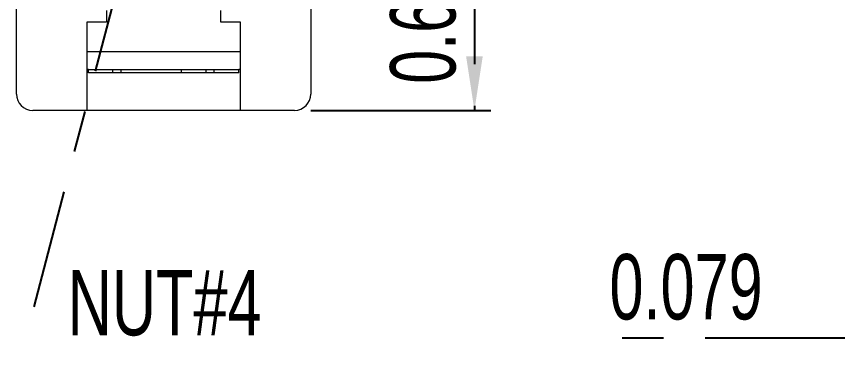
# Model space of a CAD drawing. Header units: inches. Extents: x 0.2 to 16.3, y 0.2 to 11.5.
# Drawn here: x 1.512 to 3.489, y 2.438 to 3.253 of the extents above; entities that cross this region are included whole.
import ezdxf

# ---------------------------------------------------------------- set-up
doc = ezdxf.new("R2010")
doc.units = ezdxf.units.IN
doc.header["$MEASUREMENT"] = 0
doc.linetypes.add('CENTERX2', pattern=[0.8, 0.5, -0.1, 0.1, -0.1])
doc.layers.add('CENTER_LINE', color=7, linetype='CENTERX2')
doc.styles.add('SLDTEXTSTYLE0', font='TXT', dxfattribs={"width": 0.7})
doc.dimstyles.new('SLDDIMSTYLE1', dxfattribs={"dimtxt": 0.15748, "dimasz": 0.13, "dimexe": 0, "dimexo": 0.0625, "dimgap": 0.03937, "dimtad": 1, "dimdec": 3, "dimrnd": 1e-09, "dimdsep": 46, "dimtxsty": 'SLDTEXTSTYLE0', "dimsah": 1, "dimcen": 0.09, "dimadec": 0, "dimazin": 2, "dimtfac": 1, "dimtdec": 3, "dimtmove": 0, "dimatfit": 0, "dimfxl": 1, "dimfrac": 2, "dimtolj": 1, "dimtzin": 12, "dimarcsym": 0})
doc.dimstyles.new('SLDDIMSTYLE2', dxfattribs={"dimtxt": 0.15748, "dimasz": 0.13, "dimexe": 0, "dimexo": 0.0625, "dimgap": 0.03937, "dimtad": 1, "dimdec": 3, "dimrnd": 1e-09, "dimdsep": 46, "dimtxsty": 'SLDTEXTSTYLE0', "dimsah": 1, "dimcen": 0.09, "dimadec": 0, "dimazin": 2, "dimtfac": 1, "dimtdec": 3, "dimtofl": 0, "dimtmove": 0, "dimatfit": 3, "dimfxl": 1, "dimfrac": 2, "dimtolj": 1, "dimtzin": 12, "dimarcsym": 0})
doc.dimstyles.new('SLDDIMSTYLE7', dxfattribs={"dimtxt": 0.18, "dimasz": 0.13, "dimexe": 0, "dimexo": 0.0625, "dimgap": 0, "dimtad": 0, "dimtih": 1, "dimtoh": 1, "dimdec": 0, "dimrnd": 1e-09, "dimzin": 0, "dimdsep": 46, "dimtxsty": 'Standard', "dimsah": 1, "dimcen": 0.09, "dimadec": 0, "dimazin": 0, "dimtfac": 0.13, "dimtdec": 0, "dimtofl": 0, "dimtmove": 0, "dimatfit": 3, "dimfxl": 1, "dimfrac": 2, "dimtolj": 1, "dimtzin": 0, "dimarcsym": 0})

# ---------------------------------------------------------------- blocks, each defined once
blk = doc.blocks.new('_D_30')
at = {"layer": 'CENTER_LINE'}
for p, q in [((3.7488, 3.436), (3.7488, 2.4378)), ((3.6701, 3.4057), (3.6701, 2.4378)), ((3.6701, 2.4772), (2.9397, 2.4772)), ((3.6701, 2.4772), (3.7488, 2.4772)), ((3.7488, 2.4772), (3.9988, 2.4772))]:
    blk.add_line(p, q, dxfattribs=at)
for points in [[(3.6701, 2.4772), (3.5401, 2.4972), (3.5401, 2.4572)], [(3.7488, 2.4772), (3.8788, 2.4572), (3.8788, 2.4972)]]:
    blk.add_solid(points, dxfattribs=at)
at = {"layer": 'CENTER_LINE', "insert": (2.9397, 2.6802), "char_height": 0.15748, "attachment_point": 1, "style": 'SLDTEXTSTYLE0'}
blk.add_mtext('0.079', dxfattribs=at)
blk = doc.blocks.new('_D_33')
at = {"layer": 'CENTER_LINE'}
for p, q in [((2.103, 3.6375), (2.654, 3.6375)), ((2.6146, 3.6375), (2.6146, 3.0265)), ((2.2207, 3.0265), (2.654, 3.0265))]:
    blk.add_line(p, q, dxfattribs=at)
for points in [[(2.6146, 3.6375), (2.5946, 3.5075), (2.6346, 3.5075)], [(2.6146, 3.0265), (2.6346, 3.1565), (2.5946, 3.1565)]]:
    blk.add_solid(points, dxfattribs=at)
at = {"layer": 'CENTER_LINE', "insert": (2.4116, 3.0905), "char_height": 0.15748, "attachment_point": 1, "rotation": 90, "style": 'SLDTEXTSTYLE0'}
blk.add_mtext('0.611', dxfattribs=at)
blk = doc.blocks.new('SW_NOTE_0_10')
at = {"layer": 'CENTER_LINE', "color": 0, "insert": (0.0811, 0.0887), "char_height": 0.15748, "attachment_point": 1, "style": 'SLDTEXTSTYLE0'}
blk.add_mtext('NUT#4', dxfattribs=at)

msp = doc.modelspace()

# ---------------------------------------------------------------- linework, layer by layer
at = {"color": 7, "linetype": 'Continuous', "lineweight": 18}
for p, q in [((2.2208, 3.4767), (2.2209, 3.074)), ((1.512, 3.0659), (1.512, 3.4222)), ((2.2207, 3.4222), (2.2207, 3.0659)), ((1.7286, 3.2669), (1.7286, 3.2391)), ((2.0042, 3.2391), (2.0042, 3.2669)), ((1.7286, 3.2391), (1.6813, 3.2391)), ((1.6813, 3.2391), (1.6813, 3.0265)), ((2.0514, 3.2391), (2.0042, 3.2391)), ((2.0514, 3.0265), (2.0514, 3.2391)), ((1.6813, 3.1683), (2.0514, 3.1684)), ((1.6853, 3.1249), (1.6813, 3.1249)), ((1.6853, 3.1171), (1.6853, 3.1249)), ((1.6853, 3.1249), (1.7443, 3.1249)), ((1.7443, 3.1249), (1.764, 3.1249)), ((1.764, 3.1171), (1.764, 3.1249)), ((1.764, 3.1249), (1.9097, 3.1249)), ((1.9097, 3.1249), (1.9687, 3.1249)), ((1.9687, 3.1171), (1.9687, 3.1249)), ((1.9687, 3.1249), (1.9884, 3.1249)), ((1.9884, 3.1249), (2.0475, 3.1249)), ((2.0475, 3.1171), (2.0475, 3.1249)), ((2.0514, 3.1249), (2.0475, 3.1249)), ((2.0475, 3.1171), (1.6853, 3.1171)), ((2.2209, 3.074), (2.2207, 3.0699)), ((1.6813, 3.0265), (1.5514, 3.0265)), ((2.0514, 3.0265), (1.6813, 3.0265)), ((2.1813, 3.0265), (2.0514, 3.0265))]:
    msp.add_line(p, q, dxfattribs=at)
at = {"color": 8, "linetype": 'Continuous', "lineweight": 18}
for p, q in [((1.7443, 3.1171), (1.7443, 3.1249)), ((1.9097, 3.1171), (1.9097, 3.1249)), ((1.9884, 3.1171), (1.9884, 3.1249))]:
    msp.add_line(p, q, dxfattribs=at)
at = {"color": 7, "linetype": 'Continuous', "lineweight": 18}
for centre, start, end in [((1.5514, 3.0659), 180, 270), ((2.1813, 3.0659), 270, 0)]:
    msp.add_arc(centre, 0.0394, start, end, dxfattribs=at)

# ---------------------------------------------------------------- block references
at = {"layer": 'CENTER_LINE'}
msp.add_blockref('SW_NOTE_0_10', (1.5542, 2.553), dxfattribs=at)

# ---------------------------------------------------------------- dimensions: what is measured, and where the dimension line sits
dim = msp.add_linear_dim(base=(2.6146, 3.0265), p1=(2.0636, 3.6375), p2=(2.1813, 3.0265), angle=90, dimstyle='SLDDIMSTYLE2', dxfattribs=at)
dim.commit()
dim.dimension.update_dxf_attribs({"geometry": '_D_33', "text_midpoint": (2.6146, 3.332), "dimtype": 160})
dim = msp.add_linear_dim(base=(3.7488, 2.4772), p1=(3.6701, 3.4451), p2=(3.7488, 3.4754), dimstyle='SLDDIMSTYLE1', dxfattribs=at)
dim.commit()
dim.dimension.update_dxf_attribs({"geometry": '_D_30', "text_midpoint": (3.1811, 2.4772), "dimtype": 160})

# ---------------------------------------------------------------- leaders
msp.add_leader([(1.8271, 3.6047), (1.5542, 2.553)], dimstyle='SLDDIMSTYLE7', dxfattribs=at)

doc.saveas('drawing.dxf')
